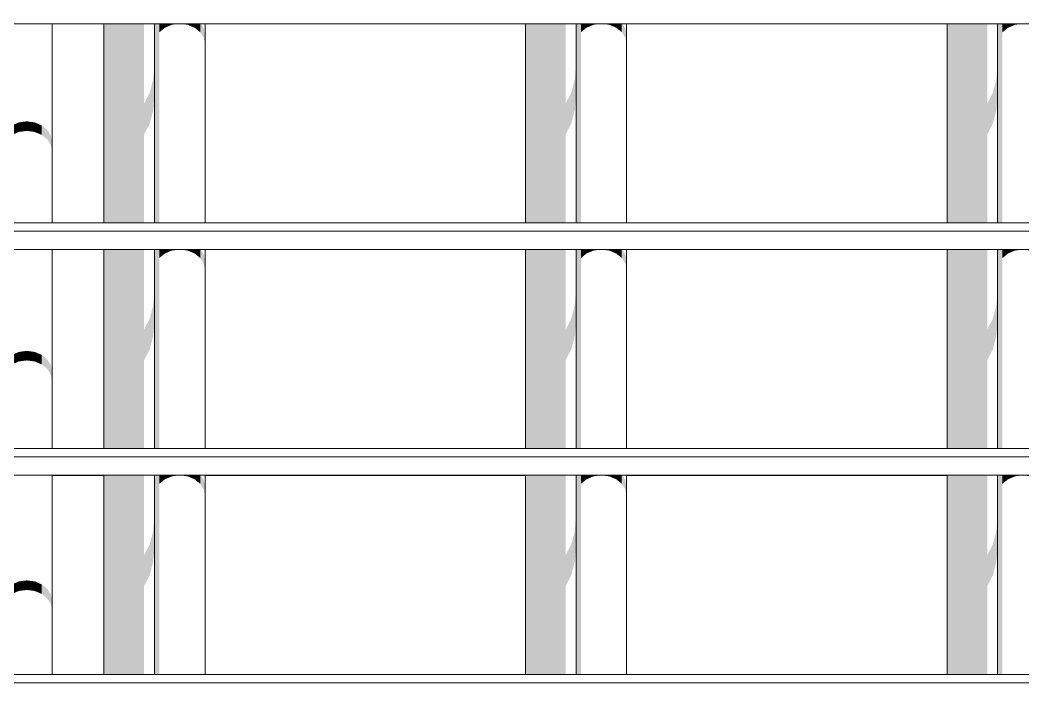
# Model space of a CAD drawing. Header units: millimetres. Extents: x -71878 to 121433, y -67383 to 83273.
# Drawn here: x 37411 to 39790, y -34778 to -33185 of the extents above; entities that cross this region are included whole.
import ezdxf

# ---------------------------------------------------------------- set-up
doc = ezdxf.new("R2010")
doc.units = ezdxf.units.MM
doc.header["$MEASUREMENT"] = 0
doc.layers.add('ENTIRADO', color=7, linetype='Continuous')
doc.layers.add('Vigas', color=7, linetype='Continuous')
doc.layers.add('ENTIRADO_Pluma_Nº__21', color=7, linetype='Continuous', lineweight=5)
doc.layers.add('Vigas_Pluma_Nº__21', color=7, linetype='Continuous', lineweight=5)
doc.layers.add('ENTIRADO_Pluma_Nº__3', color=7, linetype='Continuous', lineweight=0, true_color=0x646464)
doc.layers.add('Vigas_Pluma_Nº__3', color=7, linetype='Continuous', lineweight=0, true_color=0x646464)

# ---------------------------------------------------------------- blocks, each defined once
blk = doc.blocks.new('Elem Sección_123_2')
at = {"layer": 'Vigas_Pluma_Nº__3', "linetype": 'Continuous', "lineweight": 0, "true_color": 0x191919}
for points in [[(-35466.4, 8910.6), (-35453.7, 8921), (-35466.4, 8911.8)], [(-35382, 8921), (-35369.3, 8910.6), (-35369.3, 8911.8)], [(-35477.5, 8896.3), (-35477.9, 8896.3), (-35477.9, 8777.5), (-35474.9, 8777.5), (-35474.9, 8901.7), (-35475.6, 8899.2)], [(-35474.9, 8901.7), (-35474.9, 8777.5), (-35466.4, 8777.5), (-35466.4, 8911.8), (-35469.2, 8907.8)], [(-35369.3, 8910.6), (-35360.8, 8896.9), (-35360.8, 8901.7), (-35366.5, 8907.8), (-35369.3, 8911.8)], [(-35360.8, 8896.9), (-35357.9, 8881.7), (-35357.9, 8896.3), (-35358.2, 8896.3), (-35360.1, 8899.2), (-35360.8, 8901.7)], [(-35477.9, 8242.1), (-35474.9, 8242.1), (-35474.9, 8714.2), (-35477.9, 8714.2)], [(-35474.9, 8714.2), (-35474.9, 8242.1), (-35466.4, 8242.1), (-35466.4, 8714.2)], [(-35453.1, 8468.3), (-35436.4, 8475.3), (-35436.4, 8497.9), (-35453.1, 8490.9)], [(-35436.4, 8475.3), (-35417.9, 8477.7), (-35417.9, 8500.3), (-35436.4, 8497.9)], [(-35417.9, 8477.7), (-35399.3, 8475.3), (-35399.3, 8497.9), (-35417.9, 8500.3)], [(-35399.3, 8475.3), (-35382.6, 8468.3), (-35382.6, 8490.9), (-35399.3, 8497.9)], [(-35466.4, 8480), (-35466.4, 8457.4), (-35453.1, 8468.3), (-35453.1, 8490.9)], [(-35382.6, 8468.3), (-35369.3, 8457.4), (-35369.3, 8480), (-35382.6, 8490.9)], [(-35369.3, 8457.4), (-35360.8, 8443.7), (-35360.8, 8466.3), (-35369.3, 8480)], [(-35360.8, 8443.7), (-35357.9, 8428.5), (-35357.9, 8451.1), (-35360.8, 8466.3)], [(-35474.9, 8178.8), (-35477.9, 8178.8), (-35477.9, 7706.7), (-35474.9, 7706.7)], [(-35466.4, 8178.8), (-35474.9, 8178.8), (-35474.9, 7706.7), (-35466.4, 7706.7)], [(-35466.4, 7913.2), (-35453.1, 7924.1), (-35453.1, 7946.7), (-35466.4, 7935.8)], [(-35453.1, 7924.1), (-35436.4, 7931), (-35436.4, 7953.6), (-35453.1, 7946.7)], [(-35436.4, 7931), (-35417.9, 7933.5), (-35417.9, 7956.1), (-35436.4, 7953.6)], [(-35417.9, 7933.5), (-35399.3, 7931), (-35399.3, 7953.6), (-35417.9, 7956.1)], [(-35399.3, 7931), (-35382.6, 7924.1), (-35382.6, 7946.7), (-35399.3, 7953.6)], [(-35382.6, 7924.1), (-35369.3, 7913.2), (-35369.3, 7935.8), (-35382.6, 7946.7)], [(-35369.3, 7913.2), (-35360.8, 7899.5), (-35360.8, 7922.1), (-35369.3, 7935.8)], [(-35360.8, 7899.5), (-35357.9, 7884.3), (-35357.9, 7906.9), (-35360.8, 7922.1)], [(-35474.9, 7643.4), (-35477.9, 7643.4), (-35477.9, 7171.3), (-35474.9, 7171.3)], [(-35474.9, 7643.4), (-35474.9, 7171.3), (-35466.4, 7171.3), (-35466.4, 7643.4)], [(-35466.4, 7369), (-35453.1, 7379.9), (-35453.1, 7402.5), (-35466.4, 7391.6)], [(-35453.1, 7379.9), (-35436.4, 7386.8), (-35436.4, 7409.4), (-35453.1, 7402.5)], [(-35436.4, 7386.8), (-35417.9, 7389.3), (-35417.9, 7411.9), (-35436.4, 7409.4)], [(-35417.9, 7389.3), (-35399.3, 7386.8), (-35399.3, 7409.4), (-35417.9, 7411.9)], [(-35399.3, 7386.8), (-35382.6, 7379.9), (-35382.6, 7402.5), (-35399.3, 7409.4)], [(-35382.6, 7379.9), (-35369.3, 7369), (-35369.3, 7391.6), (-35382.6, 7402.5)], [(-35369.3, 7369), (-35360.8, 7355.3), (-35360.8, 7377.9), (-35369.3, 7391.6)], [(-35360.8, 7355.3), (-35357.9, 7340.1), (-35357.9, 7362.7), (-35360.8, 7377.9)], [(-35477.9, 7108), (-35477.9, 6635.9), (-35474.9, 6635.9), (-35474.9, 7108)], [(-35474.9, 7108), (-35474.9, 6635.9), (-35466.4, 6635.9), (-35466.4, 7108)], [(-35466.4, 6824.8), (-35453.1, 6835.7), (-35453.1, 6858.3), (-35466.4, 6847.4)], [(-35453.1, 6835.7), (-35436.4, 6842.6), (-35436.4, 6865.2), (-35453.1, 6858.3)], [(-35436.4, 6842.6), (-35417.9, 6845), (-35417.9, 6867.6), (-35436.4, 6865.2)], [(-35417.9, 6845), (-35399.3, 6842.6), (-35399.3, 6865.2), (-35417.9, 6867.6)], [(-35399.3, 6842.6), (-35382.6, 6835.7), (-35382.6, 6858.3), (-35399.3, 6865.2)], [(-35382.6, 6835.7), (-35369.3, 6824.8), (-35369.3, 6847.4), (-35382.6, 6858.3)], [(-35369.3, 6824.8), (-35360.8, 6811.1), (-35360.8, 6833.7), (-35369.3, 6847.4)], [(-35360.8, 6811.1), (-35357.9, 6795.9), (-35357.9, 6818.5), (-35360.8, 6833.7)], [(-35477.9, 6572.6), (-35477.9, 6100.4), (-35474.9, 6100.4), (-35474.9, 6572.6)], [(-35466.4, 6572.6), (-35474.9, 6572.6), (-35474.9, 6100.4), (-35466.4, 6100.4)], [(-35466.4, 6280.6), (-35453.1, 6291.5), (-35453.1, 6314.1), (-35466.4, 6303.2)], [(-35453.1, 6291.5), (-35436.4, 6298.4), (-35436.4, 6321), (-35453.1, 6314.1)], [(-35436.4, 6298.4), (-35417.9, 6300.8), (-35417.9, 6323.4), (-35436.4, 6321)], [(-35417.9, 6300.8), (-35399.3, 6298.4), (-35399.3, 6321), (-35417.9, 6323.4)], [(-35399.3, 6298.4), (-35382.6, 6291.5), (-35382.6, 6314.1), (-35399.3, 6321)], [(-35382.6, 6291.5), (-35369.3, 6280.6), (-35369.3, 6303.2), (-35382.6, 6314.1)], [(-35369.3, 6280.6), (-35360.8, 6266.9), (-35360.8, 6289.5), (-35369.3, 6303.2)], [(-35360.8, 6266.9), (-35357.9, 6251.7), (-35357.9, 6274.3), (-35360.8, 6289.5)], [(-35477.9, 6037.2), (-35477.9, 5689.3), (-35474.9, 5689.3), (-35474.9, 6037.2)], [(-35474.9, 6037.2), (-35474.9, 5689.3), (-35466.4, 5689.3), (-35466.4, 6037.2)], [(-35466.4, 5759), (-35466.4, 5736.4), (-35453.1, 5747.2), (-35453.1, 5769.8)], [(-35453.1, 5747.2), (-35436.4, 5754.2), (-35436.4, 5776.8), (-35453.1, 5769.8)], [(-35436.4, 5754.2), (-35417.9, 5756.6), (-35417.9, 5779.2), (-35436.4, 5776.8)], [(-35417.9, 5756.6), (-35399.3, 5754.2), (-35399.3, 5776.8), (-35417.9, 5779.2)], [(-35399.3, 5776.8), (-35399.3, 5754.2), (-35389.2, 5750), (-35382.6, 5750), (-35382.6, 5769.8)], [(-35382.6, 5769.8), (-35382.6, 5750), (-35369.3, 5750), (-35369.3, 5759)], [(-35369.3, 5759), (-35369.3, 5750), (-35363.7, 5750)]]:
    blk.add_hatch(color=250, dxfattribs=at).paths.add_polyline_path(points)
at = {"layer": 'Vigas_Pluma_Nº__21', "linetype": 'Continuous'}
for p, q in [((-35466.4, 8911.8), (-35453.7, 8921)), ((-35453.1, 8921.6), (-35453.7, 8921)), ((-35453.1, 8921.6), (-35436.4, 8929.2)), ((-35436.4, 8929.2), (-35417.9, 8931.8)), ((-35399.3, 8929.2), (-35417.9, 8931.8)), ((-35382.6, 8921.6), (-35399.3, 8929.2)), ((-35382, 8921), (-35382.6, 8921.6)), ((-35369.3, 8911.8), (-35382, 8921)), ((-35475.6, 8899.2), (-35477.5, 8896.3)), ((-35474.9, 8901.7), (-35475.6, 8899.2)), ((-35474.9, 8901.7), (-35469.2, 8907.8)), ((-35466.4, 8911.8), (-35469.2, 8907.8)), ((-35366.5, 8907.8), (-35369.3, 8911.8)), ((-35360.8, 8901.7), (-35366.5, 8907.8)), ((-35360.1, 8899.2), (-35360.8, 8901.7)), ((-35358.2, 8896.3), (-35360.1, 8899.2)), ((-35477.9, 8777.5), (-35477.9, 8896.3)), ((-35357.9, 8777.5), (-35357.9, 8896.3)), ((-35477.9, 8242.1), (-35477.9, 8714.2)), ((-35357.9, 8242.1), (-35357.9, 8714.2)), ((-35477.9, 7706.7), (-35477.9, 8178.8)), ((-35357.9, 7706.7), (-35357.9, 8178.8)), ((-35477.9, 7171.3), (-35477.9, 7643.4)), ((-35357.9, 7171.3), (-35357.9, 7643.4)), ((-35477.9, 6635.9), (-35477.9, 7108)), ((-35357.9, 6635.9), (-35357.9, 7108)), ((-35477.9, 6100.4), (-35477.9, 6572.6)), ((-35357.9, 6100.4), (-35357.9, 6572.6)), ((-35477.9, 5689.3), (-35477.9, 6037.2)), ((-35357.9, 5750), (-35357.9, 6037.2)), ((-35458, 5689.3), (-35453.1, 5694.9)), ((-35453.1, 5694.9), (-35436.4, 5704.7)), ((-35436.4, 5704.7), (-35417.9, 5708.1)), ((-35417.9, 5708.1), (-35401.5, 5705.1))]:
    blk.add_line(p, q, dxfattribs=at)
blk = doc.blocks.new('Elem Sección_141_2')
at = {"layer": 'Vigas_Pluma_Nº__3', "linetype": 'Continuous', "lineweight": 0, "true_color": 0x191919}
for points in [[(-33112, 7643.4), (-33115, 7643.4), (-33115, 7171.3), (-33112, 7171.3)], [(-33112, 7643.4), (-33112, 7171.3), (-33103.5, 7171.3), (-33103.5, 7643.4)], [(-33103.5, 7623.1), (-33090.2, 7634), (-33090.2, 7643.4), (-33103.5, 7643.4)], [(-33090.2, 7634), (-33073.5, 7641), (-33073.5, 7643.4), (-33090.2, 7643.4)], [(-33073.5, 7641), (-33055, 7643.4), (-33073.5, 7643.4)], [(-33036.4, 7643.4), (-33055, 7643.4), (-33036.4, 7641)], [(-33112, 7108), (-33115, 7108), (-33115, 6635.9), (-33112, 6635.9)], [(-33103.5, 7108), (-33112, 7108), (-33112, 6635.9), (-33103.5, 6635.9)], [(-33103.5, 7087.7), (-33090.2, 7098.6), (-33090.2, 7108), (-33103.5, 7108)], [(-33090.2, 7098.6), (-33073.5, 7105.6), (-33073.5, 7108), (-33090.2, 7108)], [(-33073.5, 7105.6), (-33055, 7108), (-33073.5, 7108)], [(-33055, 7108), (-33036.4, 7105.6), (-33036.4, 7108)], [(-33115, 6572.6), (-33115, 6100.4), (-33112, 6100.4), (-33112, 6572.6)], [(-33103.5, 6572.6), (-33112, 6572.6), (-33112, 6100.4), (-33103.5, 6100.4)], [(-33103.5, 6552.3), (-33090.2, 6563.2), (-33090.2, 6572.6), (-33103.5, 6572.6)], [(-33090.2, 6563.2), (-33073.5, 6570.2), (-33073.5, 6572.6), (-33090.2, 6572.6)], [(-33073.5, 6570.2), (-33055, 6572.6), (-33073.5, 6572.6)], [(-33036.4, 6572.6), (-33055, 6572.6), (-33036.4, 6570.2)]]:
    blk.add_hatch(color=250, dxfattribs=at).paths.add_polyline_path(points)
at = {"layer": 'Vigas_Pluma_Nº__21', "linetype": 'Continuous'}
for p, q in [((-33115, 7171.3), (-33115, 7643.4)), ((-33115, 6635.9), (-33115, 7108)), ((-33115, 6100.4), (-33115, 6572.6))]:
    blk.add_line(p, q, dxfattribs=at)
blk = doc.blocks.new('Elem Sección_142_2')
at = {"layer": 'Vigas_Pluma_Nº__3', "linetype": 'Continuous', "lineweight": 0, "true_color": 0x191919}
for points in [[(-34115, 7171.3), (-34112, 7171.3), (-34112, 7643.4), (-34115, 7643.4)], [(-34112, 7643.4), (-34112, 7171.3), (-34103.5, 7171.3), (-34103.5, 7643.4)], [(-34103.5, 7623.1), (-34090.2, 7634), (-34090.2, 7643.4), (-34103.5, 7643.4)], [(-34090.2, 7634), (-34073.5, 7641), (-34073.5, 7643.4), (-34090.2, 7643.4)], [(-34073.5, 7641), (-34055, 7643.4), (-34073.5, 7643.4)], [(-34055, 7643.4), (-34036.4, 7641), (-34036.4, 7643.4)], [(-34036.4, 7641), (-34019.7, 7634), (-34019.7, 7643.4), (-34036.4, 7643.4)], [(-34019.7, 7634), (-34006.4, 7623.1), (-34006.4, 7643.4), (-34019.7, 7643.4)], [(-34006.4, 7643.4), (-34006.4, 7623.1), (-33997.9, 7609.4), (-33997.9, 7631.6), (-34005.2, 7643.4)], [(-33997.9, 7609.4), (-33995, 7594.2), (-33995, 7616.4), (-33997.9, 7631.6)], [(-34112, 7108), (-34115, 7108), (-34115, 6635.9), (-34112, 6635.9)], [(-34103.5, 7108), (-34112, 7108), (-34112, 6635.9), (-34103.5, 6635.9)], [(-34103.5, 7087.7), (-34090.2, 7098.6), (-34090.2, 7108), (-34103.5, 7108)], [(-34090.2, 7098.6), (-34073.5, 7105.6), (-34073.5, 7108), (-34090.2, 7108)], [(-34073.5, 7105.6), (-34055, 7108), (-34073.5, 7108)], [(-34055, 7108), (-34036.4, 7105.6), (-34036.4, 7108)], [(-34036.4, 7105.6), (-34019.7, 7098.6), (-34019.7, 7108), (-34036.4, 7108)], [(-34019.7, 7098.6), (-34006.4, 7087.7), (-34006.4, 7108), (-34019.7, 7108)], [(-34006.4, 7108), (-34006.4, 7087.7), (-33997.9, 7074), (-33997.9, 7096.2), (-34005.2, 7108)], [(-33997.9, 7074), (-33995, 7058.8), (-33995, 7081), (-33997.9, 7096.2)], [(-34115, 6572.6), (-34115, 6100.4), (-34112, 6100.4), (-34112, 6572.6)], [(-34112, 6572.6), (-34112, 6100.4), (-34103.5, 6100.4), (-34103.5, 6572.6)], [(-34103.5, 6552.3), (-34090.2, 6563.2), (-34090.2, 6572.6), (-34103.5, 6572.6)], [(-34090.2, 6563.2), (-34073.5, 6570.2), (-34073.5, 6572.6), (-34090.2, 6572.6)], [(-34073.5, 6570.2), (-34055, 6572.6), (-34073.5, 6572.6)], [(-34036.4, 6572.6), (-34055, 6572.6), (-34036.4, 6570.2)], [(-34036.4, 6570.2), (-34019.7, 6563.2), (-34019.7, 6572.6), (-34036.4, 6572.6)], [(-34019.7, 6563.2), (-34006.4, 6552.3), (-34006.4, 6572.6), (-34019.7, 6572.6)], [(-34006.4, 6572.6), (-34006.4, 6552.3), (-33997.9, 6538.6), (-33997.9, 6560.8), (-34005.2, 6572.6)], [(-33997.9, 6538.6), (-33995, 6523.4), (-33995, 6545.6), (-33997.9, 6560.8)]]:
    blk.add_hatch(color=250, dxfattribs=at).paths.add_polyline_path(points)
at = {"layer": 'Vigas_Pluma_Nº__21', "linetype": 'Continuous'}
for p, q in [((-34115, 7643.4), (-34115, 7171.3)), ((-33995, 7643.4), (-33995, 7171.3)), ((-34115, 7108), (-34115, 6635.9)), ((-33995, 7108), (-33995, 6635.9)), ((-34115, 6572.6), (-34115, 6100.4)), ((-33995, 6572.6), (-33995, 6100.4))]:
    blk.add_line(p, q, dxfattribs=at)
blk = doc.blocks.new('Elem Sección_143_2')
at = {"layer": 'Vigas_Pluma_Nº__3', "linetype": 'Continuous', "lineweight": 0, "true_color": 0x191919}
for points in [[(-35112, 7643.4), (-35115, 7643.4), (-35115, 7171.3), (-35112, 7171.3)], [(-35112, 7643.4), (-35112, 7171.3), (-35103.5, 7171.3), (-35103.5, 7643.4)], [(-35103.5, 7623.1), (-35090.2, 7634), (-35090.2, 7643.4), (-35103.5, 7643.4)], [(-35090.2, 7634), (-35073.5, 7641), (-35073.5, 7643.4), (-35090.2, 7643.4)], [(-35073.5, 7643.4), (-35073.5, 7641), (-35055, 7643.4)], [(-35055, 7643.4), (-35036.4, 7641), (-35036.4, 7643.4)], [(-35036.4, 7641), (-35019.7, 7634), (-35019.7, 7643.4), (-35036.4, 7643.4)], [(-35019.7, 7634), (-35006.4, 7623.1), (-35006.4, 7643.4), (-35019.7, 7643.4)], [(-35006.4, 7643.4), (-35006.4, 7623.1), (-34997.9, 7609.4), (-34997.9, 7631.6), (-35005.2, 7643.4)], [(-34997.9, 7609.4), (-34995, 7594.2), (-34995, 7616.4), (-34997.9, 7631.6)], [(-35115, 6635.9), (-35112, 6635.9), (-35112, 7108), (-35115, 7108)], [(-35103.5, 7108), (-35112, 7108), (-35112, 6635.9), (-35103.5, 6635.9)], [(-35103.5, 7087.7), (-35090.2, 7098.6), (-35090.2, 7108), (-35103.5, 7108)], [(-35090.2, 7098.6), (-35073.5, 7105.6), (-35073.5, 7108), (-35090.2, 7108)], [(-35073.5, 7105.6), (-35055, 7108), (-35073.5, 7108)], [(-35055, 7108), (-35036.4, 7105.6), (-35036.4, 7108)], [(-35036.4, 7105.6), (-35019.7, 7098.6), (-35019.7, 7108), (-35036.4, 7108)], [(-35019.7, 7098.6), (-35006.4, 7087.7), (-35006.4, 7108), (-35019.7, 7108)], [(-35006.4, 7108), (-35006.4, 7087.7), (-34997.9, 7074), (-34997.9, 7096.2), (-35005.2, 7108)], [(-34997.9, 7074), (-34995, 7058.8), (-34995, 7081), (-34997.9, 7096.2)], [(-35115, 6572.6), (-35115, 6100.4), (-35112, 6100.4), (-35112, 6572.6)], [(-35112, 6572.6), (-35112, 6100.4), (-35103.5, 6100.4), (-35103.5, 6572.6)], [(-35103.5, 6552.3), (-35090.2, 6563.2), (-35090.2, 6572.6), (-35103.5, 6572.6)], [(-35090.2, 6563.2), (-35073.5, 6570.2), (-35073.5, 6572.6), (-35090.2, 6572.6)], [(-35073.5, 6570.2), (-35055, 6572.6), (-35073.5, 6572.6)], [(-35036.4, 6572.6), (-35055, 6572.6), (-35036.4, 6570.2)], [(-35036.4, 6570.2), (-35019.7, 6563.2), (-35019.7, 6572.6), (-35036.4, 6572.6)], [(-35019.7, 6563.2), (-35006.4, 6552.3), (-35006.4, 6572.6), (-35019.7, 6572.6)], [(-35006.4, 6572.6), (-35006.4, 6552.3), (-34997.9, 6538.6), (-34997.9, 6560.8), (-35005.2, 6572.6)], [(-34997.9, 6538.6), (-34995, 6523.4), (-34995, 6545.6), (-34997.9, 6560.8)]]:
    blk.add_hatch(color=250, dxfattribs=at).paths.add_polyline_path(points)
at = {"layer": 'Vigas_Pluma_Nº__21', "linetype": 'Continuous'}
for p, q in [((-35115, 7171.3), (-35115, 7643.4)), ((-34995, 7171.3), (-34995, 7643.4)), ((-35115, 6635.9), (-35115, 7108)), ((-34995, 6635.9), (-34995, 7108)), ((-35115, 6100.4), (-35115, 6572.6)), ((-34995, 6100.4), (-34995, 6572.6))]:
    blk.add_line(p, q, dxfattribs=at)
blk = doc.blocks.new('Elem Sección_159_2')
at = {"layer": 'Vigas_Pluma_Nº__3', "linetype": 'Continuous', "lineweight": 0, "true_color": 0x191919}
for points in [[(-33232, 7643.4), (-33235, 7643.4), (-33235, 7171.3), (-33232, 7171.3)], [(-33232, 7643.4), (-33232, 7171.3), (-33223.5, 7171.3), (-33223.5, 7643.4)], [(-33210.2, 7643.4), (-33223.5, 7643.4), (-33223.5, 7171.3), (-33210.2, 7171.3)], [(-33193.5, 7643.4), (-33210.2, 7643.4), (-33210.2, 7171.3), (-33193.5, 7171.3)], [(-33175, 7643.4), (-33193.5, 7643.4), (-33193.5, 7171.3), (-33175, 7171.3)], [(-33156.4, 7643.4), (-33175, 7643.4), (-33175, 7171.3), (-33156.4, 7171.3)], [(-33156.4, 7643.4), (-33156.4, 7171.3), (-33139.7, 7171.3), (-33139.7, 7643.4)], [(-33115, 7474.5), (-33115, 7547.5), (-33117.9, 7511.7), (-33117.9, 7438.7)], [(-33117.9, 7438.7), (-33117.9, 7511.7), (-33126.4, 7479.4), (-33126.4, 7406.4)], [(-33126.4, 7479.4), (-33139.7, 7453.7), (-33139.7, 7380.8), (-33126.4, 7406.4)], [(-33232, 7108), (-33235, 7108), (-33235, 6635.9), (-33232, 6635.9)], [(-33223.5, 7108), (-33232, 7108), (-33232, 6635.9), (-33223.5, 6635.9)], [(-33210.2, 7108), (-33223.5, 7108), (-33223.5, 6635.9), (-33210.2, 6635.9)], [(-33210.2, 6635.9), (-33193.5, 6635.9), (-33193.5, 7108), (-33210.2, 7108)], [(-33175, 7108), (-33193.5, 7108), (-33193.5, 6635.9), (-33175, 6635.9)], [(-33156.4, 7108), (-33175, 7108), (-33175, 6635.9), (-33156.4, 6635.9)], [(-33139.7, 7108), (-33156.4, 7108), (-33156.4, 6635.9), (-33139.7, 6635.9)], [(-33115, 7012.1), (-33117.9, 6976.3), (-33117.9, 6903.3), (-33115, 6939.1)], [(-33117.9, 6976.3), (-33126.4, 6944), (-33126.4, 6871), (-33117.9, 6903.3)], [(-33126.4, 6871), (-33126.4, 6944), (-33139.7, 6918.3), (-33139.7, 6845.4)], [(-33235, 6572.6), (-33235, 6100.4), (-33232, 6100.4), (-33232, 6572.6)], [(-33232, 6572.6), (-33232, 6100.4), (-33223.5, 6100.4), (-33223.5, 6572.6)], [(-33210.2, 6572.6), (-33223.5, 6572.6), (-33223.5, 6100.4), (-33210.2, 6100.4)], [(-33193.5, 6572.6), (-33210.2, 6572.6), (-33210.2, 6100.4), (-33193.5, 6100.4)], [(-33193.5, 6572.6), (-33193.5, 6100.4), (-33175, 6100.4), (-33175, 6572.6)], [(-33175, 6572.6), (-33175, 6100.4), (-33156.4, 6100.4), (-33156.4, 6572.6)], [(-33156.4, 6572.6), (-33156.4, 6100.4), (-33139.7, 6100.4), (-33139.7, 6572.6)], [(-33115, 6476.7), (-33117.9, 6440.9), (-33117.9, 6367.9), (-33115, 6403.7)], [(-33117.9, 6440.9), (-33126.4, 6408.6), (-33126.4, 6335.6), (-33117.9, 6367.9)], [(-33126.4, 6408.6), (-33139.7, 6383), (-33139.7, 6310), (-33126.4, 6335.6)]]:
    blk.add_hatch(color=250, dxfattribs=at).paths.add_polyline_path(points)
at = {"layer": 'Vigas_Pluma_Nº__21', "linetype": 'Continuous'}
for p, q in [((-33235, 7171.3), (-33235, 7643.4)), ((-33235, 6635.9), (-33235, 7108)), ((-33235, 6100.4), (-33235, 6572.6))]:
    blk.add_line(p, q, dxfattribs=at)
blk = doc.blocks.new('Elem Sección_160_2')
at = {"layer": 'Vigas_Pluma_Nº__3', "linetype": 'Continuous', "lineweight": 0, "true_color": 0x191919}
for points in [[(-34232, 7643.4), (-34235, 7643.4), (-34235, 7171.3), (-34232, 7171.3)], [(-34223.5, 7643.4), (-34232, 7643.4), (-34232, 7171.3), (-34223.5, 7171.3)], [(-34223.5, 7171.3), (-34210.2, 7171.3), (-34210.2, 7643.4), (-34223.5, 7643.4)], [(-34210.2, 7171.3), (-34193.5, 7171.3), (-34193.5, 7643.4), (-34210.2, 7643.4)], [(-34175, 7643.4), (-34193.5, 7643.4), (-34193.5, 7171.3), (-34175, 7171.3)], [(-34175, 7643.4), (-34175, 7171.3), (-34156.4, 7171.3), (-34156.4, 7643.4)], [(-34156.4, 7643.4), (-34156.4, 7171.3), (-34139.7, 7171.3), (-34139.7, 7643.4)], [(-34115, 7474.5), (-34115, 7547.5), (-34117.9, 7511.7), (-34117.9, 7438.7)], [(-34117.9, 7511.7), (-34126.4, 7479.4), (-34126.4, 7406.4), (-34117.9, 7438.7)], [(-34126.4, 7479.4), (-34139.7, 7453.7), (-34139.7, 7380.8), (-34126.4, 7406.4)], [(-34232, 7108), (-34235, 7108), (-34235, 6635.9), (-34232, 6635.9)], [(-34223.5, 7108), (-34232, 7108), (-34232, 6635.9), (-34223.5, 6635.9)], [(-34210.2, 7108), (-34223.5, 7108), (-34223.5, 6635.9), (-34210.2, 6635.9)], [(-34193.5, 7108), (-34210.2, 7108), (-34210.2, 6635.9), (-34193.5, 6635.9)], [(-34175, 7108), (-34193.5, 7108), (-34193.5, 6635.9), (-34175, 6635.9)], [(-34175, 7108), (-34175, 6635.9), (-34156.4, 6635.9), (-34156.4, 7108)], [(-34139.7, 7108), (-34156.4, 7108), (-34156.4, 6635.9), (-34139.7, 6635.9)], [(-34115, 7012.1), (-34117.9, 6976.3), (-34117.9, 6903.3), (-34115, 6939.1)], [(-34117.9, 6976.3), (-34126.4, 6944), (-34126.4, 6871), (-34117.9, 6903.3)], [(-34126.4, 6944), (-34139.7, 6918.3), (-34139.7, 6845.4), (-34126.4, 6871)], [(-34235, 6572.6), (-34235, 6100.4), (-34232, 6100.4), (-34232, 6572.6)], [(-34232, 6572.6), (-34232, 6100.4), (-34223.5, 6100.4), (-34223.5, 6572.6)], [(-34223.5, 6572.6), (-34223.5, 6100.4), (-34210.2, 6100.4), (-34210.2, 6572.6)], [(-34210.2, 6572.6), (-34210.2, 6100.4), (-34193.5, 6100.4), (-34193.5, 6572.6)], [(-34193.5, 6572.6), (-34193.5, 6100.4), (-34175, 6100.4), (-34175, 6572.6)], [(-34156.4, 6572.6), (-34175, 6572.6), (-34175, 6100.4), (-34156.4, 6100.4)], [(-34156.4, 6572.6), (-34156.4, 6100.4), (-34139.7, 6100.4), (-34139.7, 6572.6)], [(-34115, 6476.7), (-34117.9, 6440.9), (-34117.9, 6367.9), (-34115, 6403.7)], [(-34117.9, 6440.9), (-34126.4, 6408.6), (-34126.4, 6335.6), (-34117.9, 6367.9)], [(-34126.4, 6408.6), (-34139.7, 6383), (-34139.7, 6310), (-34126.4, 6335.6)]]:
    blk.add_hatch(color=250, dxfattribs=at).paths.add_polyline_path(points)
at = {"layer": 'Vigas_Pluma_Nº__21', "linetype": 'Continuous'}
for p, q in [((-34235, 7171.3), (-34235, 7643.4)), ((-34235, 6635.9), (-34235, 7108)), ((-34235, 6100.4), (-34235, 6572.6))]:
    blk.add_line(p, q, dxfattribs=at)
blk = doc.blocks.new('Elem Sección_161_2')
at = {"layer": 'Vigas_Pluma_Nº__3', "linetype": 'Continuous', "lineweight": 0, "true_color": 0x191919}
for points in [[(-35232, 7643.4), (-35235, 7643.4), (-35235, 7171.3), (-35232, 7171.3)], [(-35223.5, 7643.4), (-35232, 7643.4), (-35232, 7171.3), (-35223.5, 7171.3)], [(-35210.2, 7643.4), (-35223.5, 7643.4), (-35223.5, 7171.3), (-35210.2, 7171.3)], [(-35193.5, 7643.4), (-35210.2, 7643.4), (-35210.2, 7171.3), (-35193.5, 7171.3)], [(-35175, 7643.4), (-35193.5, 7643.4), (-35193.5, 7171.3), (-35175, 7171.3)], [(-35156.4, 7643.4), (-35175, 7643.4), (-35175, 7171.3), (-35156.4, 7171.3)], [(-35139.7, 7643.4), (-35156.4, 7643.4), (-35156.4, 7171.3), (-35139.7, 7171.3)], [(-35115, 7474.5), (-35115, 7547.5), (-35117.9, 7511.7), (-35117.9, 7438.7)], [(-35117.9, 7511.7), (-35126.4, 7479.4), (-35126.4, 7406.4), (-35117.9, 7438.7)], [(-35126.4, 7479.4), (-35139.7, 7453.7), (-35139.7, 7380.8), (-35126.4, 7406.4)], [(-35232, 7108), (-35235, 7108), (-35235, 6635.9), (-35232, 6635.9)], [(-35223.5, 7108), (-35232, 7108), (-35232, 6635.9), (-35223.5, 6635.9)], [(-35223.5, 6635.9), (-35210.2, 6635.9), (-35210.2, 7108), (-35223.5, 7108)], [(-35210.2, 7108), (-35210.2, 6635.9), (-35193.5, 6635.9), (-35193.5, 7108)], [(-35175, 7108), (-35193.5, 7108), (-35193.5, 6635.9), (-35175, 6635.9)], [(-35156.4, 7108), (-35175, 7108), (-35175, 6635.9), (-35156.4, 6635.9)], [(-35139.7, 7108), (-35156.4, 7108), (-35156.4, 6635.9), (-35139.7, 6635.9)], [(-35115, 7012.1), (-35117.9, 6976.3), (-35117.9, 6903.3), (-35115, 6939.1)], [(-35117.9, 6976.3), (-35126.4, 6944), (-35126.4, 6871), (-35117.9, 6903.3)], [(-35126.4, 6944), (-35139.7, 6918.3), (-35139.7, 6845.4), (-35126.4, 6871)], [(-35235, 6572.6), (-35235, 6100.4), (-35232, 6100.4), (-35232, 6572.6)], [(-35232, 6572.6), (-35232, 6100.4), (-35223.5, 6100.4), (-35223.5, 6572.6)], [(-35210.2, 6572.6), (-35223.5, 6572.6), (-35223.5, 6100.4), (-35210.2, 6100.4)], [(-35210.2, 6572.6), (-35210.2, 6100.4), (-35193.5, 6100.4), (-35193.5, 6572.6)], [(-35193.5, 6572.6), (-35193.5, 6100.4), (-35175, 6100.4), (-35175, 6572.6)], [(-35175, 6572.6), (-35175, 6100.4), (-35156.4, 6100.4), (-35156.4, 6572.6)], [(-35156.4, 6100.4), (-35139.7, 6100.4), (-35139.7, 6572.6), (-35156.4, 6572.6)], [(-35115, 6476.7), (-35117.9, 6440.9), (-35117.9, 6367.9), (-35115, 6403.7)], [(-35117.9, 6440.9), (-35126.4, 6408.6), (-35126.4, 6335.6), (-35117.9, 6367.9)], [(-35126.4, 6335.6), (-35126.4, 6408.6), (-35139.7, 6383), (-35139.7, 6310)]]:
    blk.add_hatch(color=250, dxfattribs=at).paths.add_polyline_path(points)
at = {"layer": 'Vigas_Pluma_Nº__21', "linetype": 'Continuous'}
for p, q in [((-35235, 7643.4), (-35235, 7171.3)), ((-35235, 7108), (-35235, 6635.9)), ((-35235, 6572.6), (-35235, 6100.4))]:
    blk.add_line(p, q, dxfattribs=at)
blk = doc.blocks.new('Elem Sección_193_2')
at = {"layer": 'ENTIRADO_Pluma_Nº__21', "linetype": 'Continuous'}
blk.add_line((-23799.8, 7643.4), (-40850.1, 7643.4), dxfattribs=at)
blk = doc.blocks.new('Elem Sección_194_2')
at = {"layer": 'ENTIRADO_Pluma_Nº__21', "linetype": 'Continuous'}
for p, q in [((-24011.7, 7171.3), (-40638.3, 7171.3)), ((-24011.7, 7151.4), (-40638.3, 7151.4)), ((-24011.7, 7108), (-40638.3, 7108))]:
    blk.add_line(p, q, dxfattribs=at)
blk = doc.blocks.new('Elem Sección_195_2')
at = {"layer": 'ENTIRADO_Pluma_Nº__21', "linetype": 'Continuous'}
for p, q in [((-24223.6, 6635.9), (-40426.4, 6635.9)), ((-24223.6, 6616), (-40426.4, 6616)), ((-24223.6, 6572.6), (-40426.4, 6572.6))]:
    blk.add_line(p, q, dxfattribs=at)
blk = doc.blocks.new('Elem Sección_196_2')
at = {"layer": 'ENTIRADO_Pluma_Nº__21', "linetype": 'Continuous'}
for p, q in [((-24435.4, 6100.4), (-40214.5, 6100.4)), ((-24435.4, 6080.6), (-40214.5, 6080.6))]:
    blk.add_line(p, q, dxfattribs=at)
blk = doc.blocks.new('Elem Sección_200_2')
at = {"layer": 'ENTIRADO_Pluma_Nº__3', "linetype": 'Continuous', "lineweight": 0, "true_color": 0x191919}
for points in [[(-35357.9, 7643.4), (-35357.9, 7643.4), (-35235, 7643.4), (-35235, 7643.4)], [(-34995, 7643.4), (-34995, 7643.4), (-34235, 7643.4), (-34235, 7643.4)], [(-33995, 7643.4), (-33995, 7643.4), (-33235, 7643.4), (-33235, 7643.4)]]:
    blk.add_hatch(color=250, dxfattribs=at).paths.add_polyline_path(points)
at = {"layer": 'ENTIRADO_Pluma_Nº__21', "linetype": 'Continuous'}
for p, q in [((-35235, 7643.4), (-35357.9, 7643.4)), ((-34235, 7643.4), (-34995, 7643.4)), ((-33235, 7643.4), (-33995, 7643.4))]:
    blk.add_line(p, q, dxfattribs=at)
blk = doc.blocks.new('Elem Sección_201_2')
at = {"layer": 'ENTIRADO_Pluma_Nº__3', "linetype": 'Continuous', "lineweight": 0, "true_color": 0x191919}
for points in [[(-35235, 7108), (-35357.9, 7108), (-35357.9, 7107.9), (-35235, 7107.9)], [(-34995, 7108), (-34995, 7107.9), (-34235, 7107.9), (-34235, 7108)], [(-33235, 7108), (-33995, 7108), (-33995, 7107.9), (-33235, 7107.9)]]:
    blk.add_hatch(color=250, dxfattribs=at).paths.add_polyline_path(points)
at = {"layer": 'ENTIRADO_Pluma_Nº__21', "linetype": 'Continuous'}
for p, q in [((-35235, 7107.9), (-35357.9, 7107.9)), ((-34235, 7107.9), (-34995, 7107.9)), ((-33235, 7107.9), (-33995, 7107.9))]:
    blk.add_line(p, q, dxfattribs=at)
blk = doc.blocks.new('Elem Sección_202_2')
at = {"layer": 'ENTIRADO_Pluma_Nº__3', "linetype": 'Continuous', "lineweight": 0, "true_color": 0x191919}
for points in [[(-35357.9, 6572.6), (-35357.9, 6572.5), (-35235, 6572.5), (-35235, 6572.6)], [(-34995, 6572.6), (-34995, 6572.5), (-34235, 6572.5), (-34235, 6572.6)], [(-33995, 6572.5), (-33235, 6572.5), (-33235, 6572.6), (-33995, 6572.6)]]:
    blk.add_hatch(color=250, dxfattribs=at).paths.add_polyline_path(points)
at = {"layer": 'ENTIRADO_Pluma_Nº__21', "linetype": 'Continuous'}
for p, q in [((-35235, 6572.5), (-35357.9, 6572.5)), ((-34235, 6572.5), (-34995, 6572.5)), ((-33235, 6572.5), (-33995, 6572.5))]:
    blk.add_line(p, q, dxfattribs=at)

msp = doc.modelspace()

# ---------------------------------------------------------------- block references
at = {"layer": 'ENTIRADO', "lineweight": 0}
for name in ['Elem Sección_193_2', 'Elem Sección_200_2', 'Elem Sección_194_2', 'Elem Sección_201_2', 'Elem Sección_195_2', 'Elem Sección_202_2', 'Elem Sección_196_2']:
    msp.add_blockref(name, (72845.285, -40836.883), dxfattribs=at)
at = {"layer": 'Vigas', "lineweight": 0}
for name in ['Elem Sección_161_2', 'Elem Sección_143_2', 'Elem Sección_160_2', 'Elem Sección_142_2', 'Elem Sección_159_2', 'Elem Sección_141_2', 'Elem Sección_123_2']:
    msp.add_blockref(name, (72845.285, -40836.883), dxfattribs=at)

doc.saveas('drawing.dxf')
